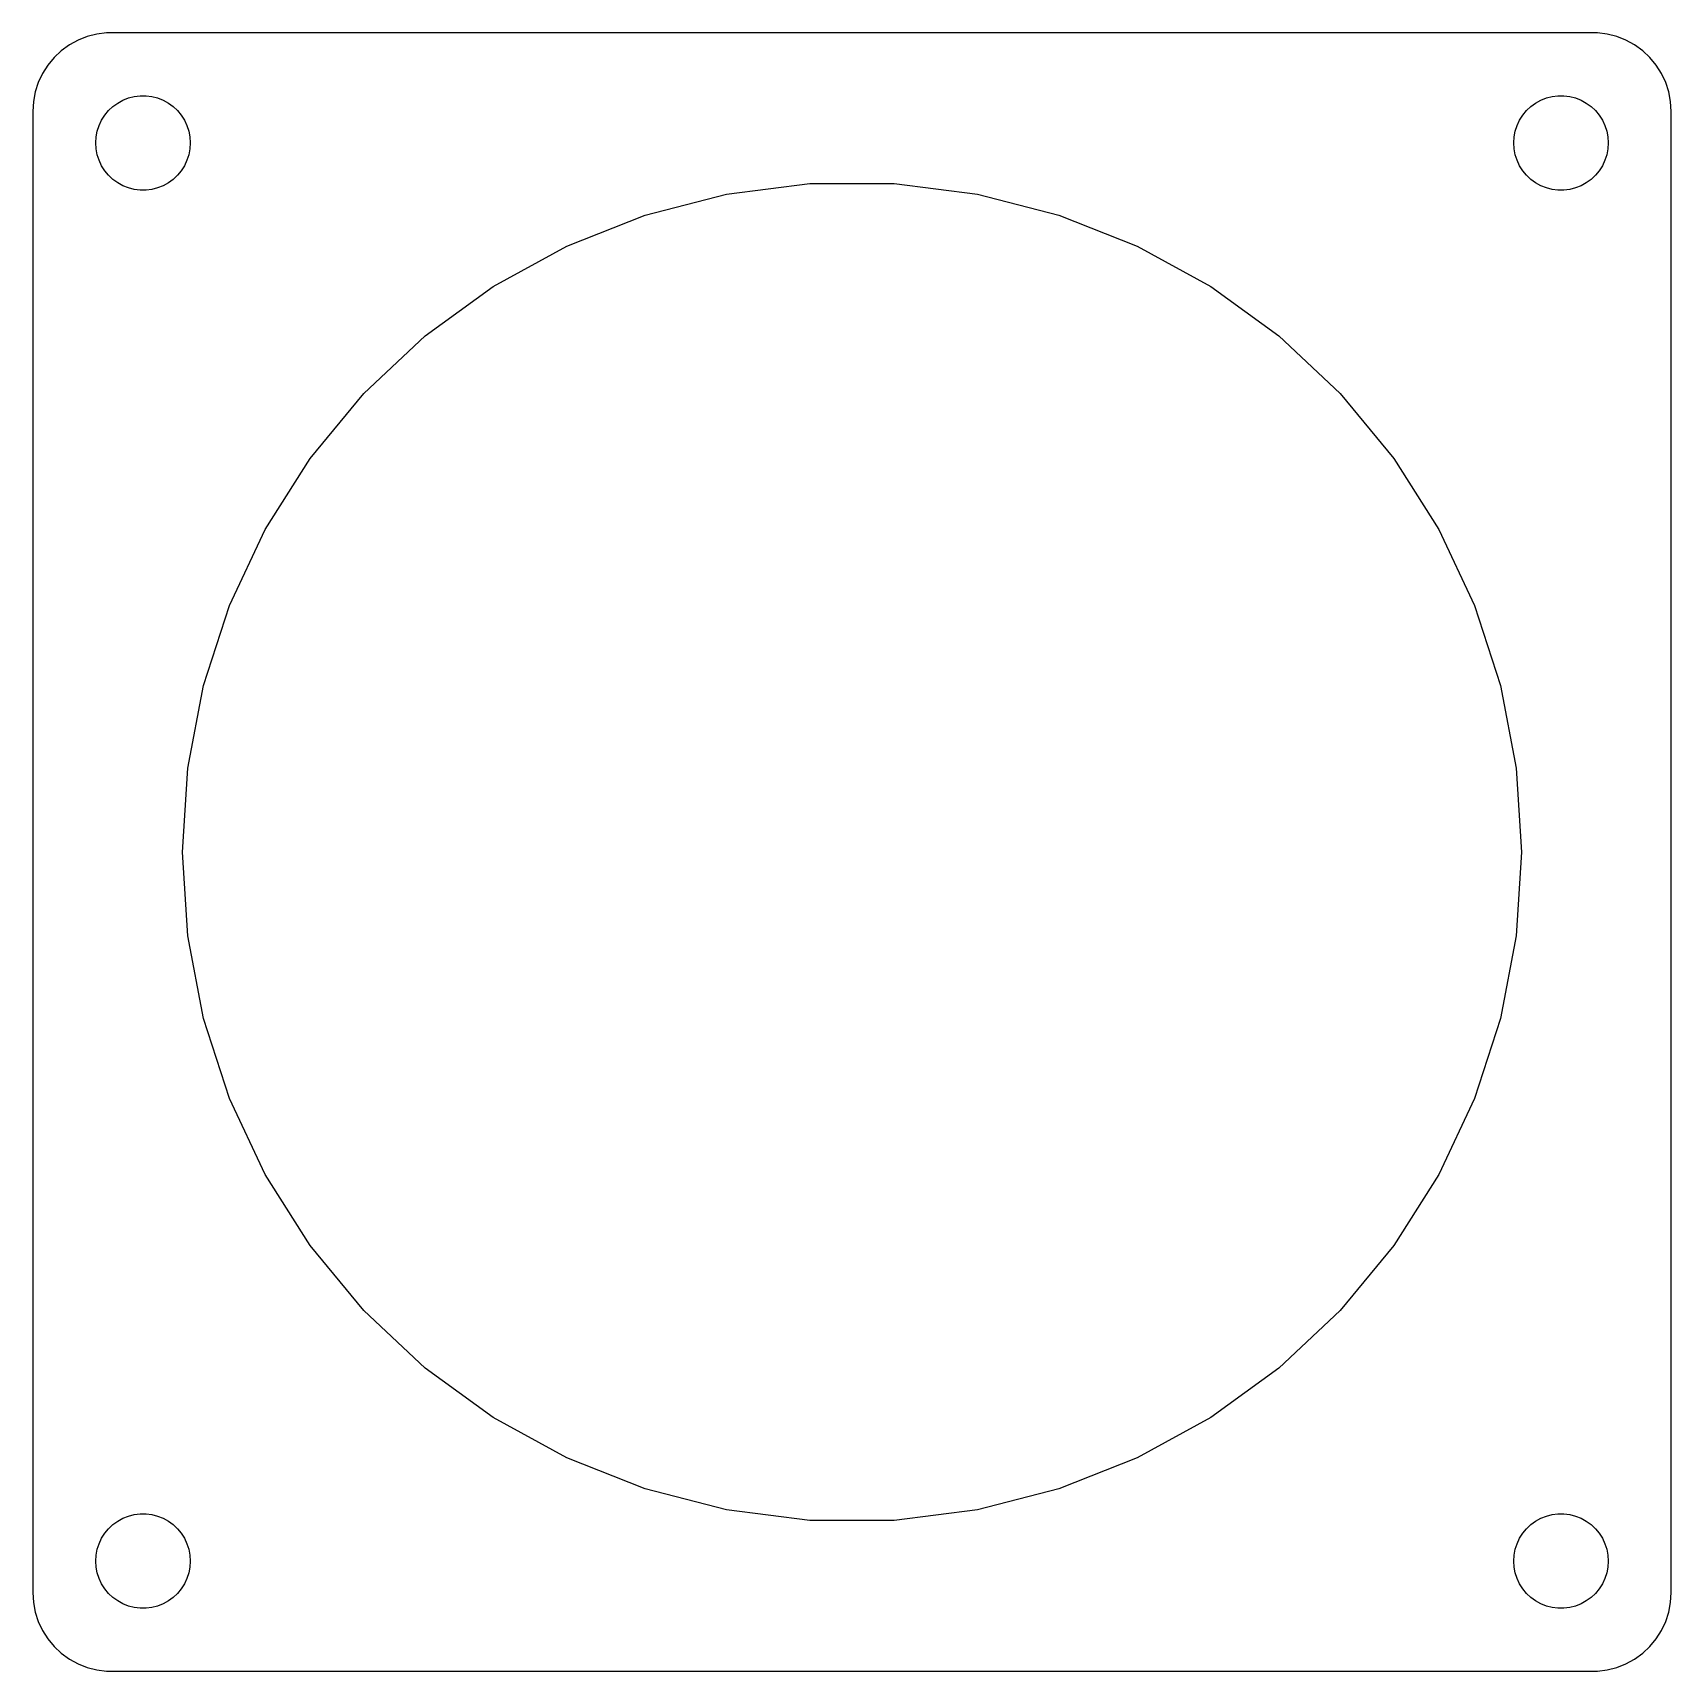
# Model space of a CAD drawing. Header units: metres. Extents: x -52 to 52, y -52 to 52.
import ezdxf

# ---------------------------------------------------------------- set-up
doc = ezdxf.new("R2010")
doc.units = ezdxf.units.M

msp = doc.modelspace()

# ---------------------------------------------------------------- linework, layer by layer
for p, q in [((-49.6791, 51.2216), (-50.1871, 50.8526)), ((-49.1289, 51.5241), (-49.6791, 51.2216)), ((-48.5451, 51.7553), (-49.1289, 51.5241)), ((-47.9369, 51.9114), (-48.5451, 51.7553)), ((-47.3139, 51.9901), (-47.9369, 51.9114)), ((47.3139, 51.9901), (-47.3139, 51.9901)), ((47.9369, 51.9114), (47.3139, 51.9901)), ((48.5451, 51.7553), (47.9369, 51.9114)), ((49.1289, 51.5241), (48.5451, 51.7553)), ((49.6791, 51.2216), (49.1289, 51.5241)), ((50.1871, 50.8526), (49.6791, 51.2216)), ((-51.0451, 49.9389), (-51.3815, 49.4088)), ((-50.6448, 50.4227), (-51.0451, 49.9389)), ((-50.1871, 50.8526), (-50.6448, 50.4227)), ((50.6448, 50.4227), (50.1871, 50.8526)), ((51.0451, 49.9389), (50.6448, 50.4227)), ((51.3815, 49.4088), (51.0451, 49.9389)), ((-51.3815, 49.4088), (-51.6489, 48.8406)), ((51.6489, 48.8406), (51.3815, 49.4088)), ((-51.8429, 48.2434), (-51.9606, 47.6267)), ((-51.6489, 48.8406), (-51.8429, 48.2434)), ((-46.2773, 47.7145), (-45.927, 47.8532)), ((-45.927, 47.8532), (-45.5621, 47.9469)), ((-45.5621, 47.9469), (-45.1884, 47.9941)), ((-45.1884, 47.9941), (-44.8116, 47.9941)), ((-44.8116, 47.9941), (-44.4379, 47.9469)), ((-44.4379, 47.9469), (-44.0729, 47.8532)), ((-44.0729, 47.8532), (-43.7227, 47.7145)), ((43.7227, 47.7145), (44.0729, 47.8532)), ((44.0729, 47.8532), (44.4379, 47.9469)), ((44.4379, 47.9469), (44.8116, 47.9941)), ((44.8116, 47.9941), (45.1884, 47.9941)), ((45.1884, 47.9941), (45.5621, 47.9469)), ((45.5621, 47.9469), (45.927, 47.8532)), ((45.927, 47.8532), (46.2773, 47.7145)), ((51.8429, 48.2434), (51.6489, 48.8406)), ((51.9606, 47.6267), (51.8429, 48.2434)), ((-51.9606, 47.6267), (-52, 47)), ((-52, 47), (-52, -47)), ((-47.427, 46.7634), (-47.1869, 47.0536)), ((-47.1869, 47.0536), (-46.9123, 47.3115)), ((-46.9123, 47.3115), (-46.6075, 47.533)), ((-46.6075, 47.533), (-46.2773, 47.7145)), ((-43.7227, 47.7145), (-43.3925, 47.533)), ((-43.3925, 47.533), (-43.0877, 47.3115)), ((-43.0877, 47.3115), (-42.8131, 47.0536)), ((-42.8131, 47.0536), (-42.5729, 46.7634)), ((42.5729, 46.7634), (42.8131, 47.0536)), ((42.8131, 47.0536), (43.0877, 47.3115)), ((43.0877, 47.3115), (43.3925, 47.533)), ((43.3925, 47.533), (43.7227, 47.7145)), ((46.2773, 47.7145), (46.6075, 47.533)), ((46.6075, 47.533), (46.9123, 47.3115)), ((46.9123, 47.3115), (47.1869, 47.0536)), ((47.1869, 47.0536), (47.427, 46.7634)), ((52, 47), (51.9606, 47.6267)), ((52, -47), (52, 47)), ((-47.9057, 45.7461), (-47.7893, 46.1044)), ((-47.7893, 46.1044), (-47.6289, 46.4453)), ((-47.6289, 46.4453), (-47.427, 46.7634)), ((-42.5729, 46.7634), (-42.3711, 46.4453)), ((-42.3711, 46.4453), (-42.2107, 46.1044)), ((-42.2107, 46.1044), (-42.0942, 45.7461)), ((42.0942, 45.7461), (42.2107, 46.1044)), ((42.2107, 46.1044), (42.3711, 46.4453)), ((42.3711, 46.4453), (42.5729, 46.7634)), ((47.427, 46.7634), (47.6289, 46.4453)), ((47.6289, 46.4453), (47.7893, 46.1044)), ((47.7893, 46.1044), (47.9057, 45.7461)), ((-48, 45), (-47.9763, 45.376)), ((-47.9763, 44.624), (-48, 45)), ((-47.9763, 45.376), (-47.9057, 45.7461)), ((-42.0942, 45.7461), (-42.0237, 45.376)), ((-42.0237, 45.376), (-42, 45)), ((-42, 45), (-42.0237, 44.624)), ((42, 45), (42.0237, 45.376)), ((42.0237, 44.624), (42, 45)), ((42.0237, 45.376), (42.0942, 45.7461)), ((47.9057, 45.7461), (47.9763, 45.376)), ((47.9763, 45.376), (48, 45)), ((48, 45), (47.9763, 44.624)), ((-47.9057, 44.2539), (-47.9763, 44.624)), ((-47.7893, 43.8956), (-47.9057, 44.2539)), ((-47.6289, 43.5547), (-47.7893, 43.8956)), ((-42.2107, 43.8956), (-42.3711, 43.5547)), ((-42.0942, 44.2539), (-42.2107, 43.8956)), ((-42.0237, 44.624), (-42.0942, 44.2539)), ((42.0942, 44.2539), (42.0237, 44.624)), ((42.2107, 43.8956), (42.0942, 44.2539)), ((42.3711, 43.5547), (42.2107, 43.8956)), ((47.7893, 43.8956), (47.6289, 43.5547)), ((47.9057, 44.2539), (47.7893, 43.8956)), ((47.9763, 44.624), (47.9057, 44.2539)), ((-47.427, 43.2366), (-47.6289, 43.5547)), ((-47.1869, 42.9464), (-47.427, 43.2366)), ((-46.9123, 42.6885), (-47.1869, 42.9464)), ((-46.6075, 42.467), (-46.9123, 42.6885)), ((-43.0877, 42.6885), (-43.3925, 42.467)), ((-42.8131, 42.9464), (-43.0877, 42.6885)), ((-42.5729, 43.2366), (-42.8131, 42.9464)), ((-42.3711, 43.5547), (-42.5729, 43.2366)), ((42.5729, 43.2366), (42.3711, 43.5547)), ((42.8131, 42.9464), (42.5729, 43.2366)), ((43.0877, 42.6885), (42.8131, 42.9464)), ((43.3925, 42.467), (43.0877, 42.6885)), ((46.9123, 42.6885), (46.6075, 42.467)), ((47.1869, 42.9464), (46.9123, 42.6885)), ((47.427, 43.2366), (47.1869, 42.9464)), ((47.6289, 43.5547), (47.427, 43.2366)), ((-46.2773, 42.2855), (-46.6075, 42.467)), ((-45.927, 42.1468), (-46.2773, 42.2855)), ((-45.5621, 42.0531), (-45.927, 42.1468)), ((-45.1884, 42.0059), (-45.5621, 42.0531)), ((-44.8116, 42.0059), (-45.1884, 42.0059)), ((-44.4379, 42.0531), (-44.8116, 42.0059)), ((-44.0729, 42.1468), (-44.4379, 42.0531)), ((-43.7227, 42.2855), (-44.0729, 42.1468)), ((-43.3925, 42.467), (-43.7227, 42.2855)), ((-13.1332, 40.4199), (-7.9637, 41.7472)), ((-7.9637, 41.7472), (-2.6686, 42.4161)), ((-2.6686, 42.4161), (2.6686, 42.4161)), ((2.6686, 42.4161), (7.9637, 41.7472)), ((7.9637, 41.7472), (13.1332, 40.4199)), ((43.7227, 42.2855), (43.3925, 42.467)), ((44.0729, 42.1468), (43.7227, 42.2855)), ((44.4379, 42.0531), (44.0729, 42.1468)), ((44.8116, 42.0059), (44.4379, 42.0531)), ((45.1884, 42.0059), (44.8116, 42.0059)), ((45.5621, 42.0531), (45.1884, 42.0059)), ((45.927, 42.1468), (45.5621, 42.0531)), ((46.2773, 42.2855), (45.927, 42.1468)), ((46.6075, 42.467), (46.2773, 42.2855)), ((-18.0956, 38.4551), (-13.1332, 40.4199)), ((13.1332, 40.4199), (18.0956, 38.4551)), ((-22.7726, 35.8839), (-18.0956, 38.4551)), ((18.0956, 38.4551), (22.7726, 35.8839)), ((-27.0905, 32.7468), (-22.7726, 35.8839)), ((22.7726, 35.8839), (27.0905, 32.7468)), ((-30.9812, 29.0932), (-27.0905, 32.7468)), ((27.0905, 32.7468), (30.9812, 29.0932)), ((-34.3832, 24.9809), (-30.9812, 29.0932)), ((30.9812, 29.0932), (34.3832, 24.9809)), ((-37.243, 20.4745), (-34.3832, 24.9809)), ((34.3832, 24.9809), (37.243, 20.4745)), ((-39.5155, 15.6453), (-37.243, 20.4745)), ((37.243, 20.4745), (39.5155, 15.6453)), ((-41.1648, 10.5693), (-39.5155, 15.6453)), ((39.5155, 15.6453), (41.1648, 10.5693)), ((-42.1649, 5.3267), (-41.1648, 10.5693)), ((41.1648, 10.5693), (42.1649, 5.3267)), ((-42.5, 0), (-42.1649, 5.3267)), ((42.1649, 5.3267), (42.5, 0)), ((-42.1649, -5.3267), (-42.5, 0)), ((42.5, 0), (42.1649, -5.3267)), ((-41.1648, -10.5693), (-42.1649, -5.3267)), ((42.1649, -5.3267), (41.1648, -10.5693)), ((-39.5155, -15.6453), (-41.1648, -10.5693)), ((41.1648, -10.5693), (39.5155, -15.6453)), ((-37.243, -20.4745), (-39.5155, -15.6453)), ((39.5155, -15.6453), (37.243, -20.4745)), ((-34.3832, -24.9809), (-37.243, -20.4745)), ((37.243, -20.4745), (34.3832, -24.9809)), ((-30.9812, -29.0932), (-34.3832, -24.9809)), ((34.3832, -24.9809), (30.9812, -29.0932)), ((-27.0905, -32.7468), (-30.9812, -29.0932)), ((30.9812, -29.0932), (27.0905, -32.7468)), ((-22.7726, -35.8839), (-27.0905, -32.7468)), ((27.0905, -32.7468), (22.7726, -35.8839)), ((-18.0956, -38.4551), (-22.7726, -35.8839)), ((22.7726, -35.8839), (18.0956, -38.4551)), ((-13.1332, -40.4199), (-18.0956, -38.4551)), ((18.0956, -38.4551), (13.1332, -40.4199)), ((-7.9637, -41.7472), (-13.1332, -40.4199)), ((13.1332, -40.4199), (7.9637, -41.7472)), ((-46.9123, -42.6885), (-46.6075, -42.467)), ((-46.6075, -42.467), (-46.2773, -42.2855)), ((-46.2773, -42.2855), (-45.927, -42.1468)), ((-45.927, -42.1468), (-45.5621, -42.0531)), ((-45.5621, -42.0531), (-45.1884, -42.0059)), ((-45.1884, -42.0059), (-44.8116, -42.0059)), ((-44.8116, -42.0059), (-44.4379, -42.0531)), ((-44.4379, -42.0531), (-44.0729, -42.1468)), ((-44.0729, -42.1468), (-43.7227, -42.2855)), ((-43.7227, -42.2855), (-43.3925, -42.467)), ((-43.3925, -42.467), (-43.0877, -42.6885)), ((-2.6686, -42.4161), (-7.9637, -41.7472)), ((2.6686, -42.4161), (-2.6686, -42.4161)), ((7.9637, -41.7472), (2.6686, -42.4161)), ((43.0877, -42.6885), (43.3925, -42.467)), ((43.3925, -42.467), (43.7227, -42.2855)), ((43.7227, -42.2855), (44.0729, -42.1468)), ((44.0729, -42.1468), (44.4379, -42.0531)), ((44.4379, -42.0531), (44.8116, -42.0059)), ((44.8116, -42.0059), (45.1884, -42.0059)), ((45.1884, -42.0059), (45.5621, -42.0531)), ((45.5621, -42.0531), (45.927, -42.1468)), ((45.927, -42.1468), (46.2773, -42.2855)), ((46.2773, -42.2855), (46.6075, -42.467)), ((46.6075, -42.467), (46.9123, -42.6885)), ((-47.7893, -43.8956), (-47.6289, -43.5547)), ((-47.6289, -43.5547), (-47.427, -43.2366)), ((-47.427, -43.2366), (-47.1869, -42.9464)), ((-47.1869, -42.9464), (-46.9123, -42.6885)), ((-43.0877, -42.6885), (-42.8131, -42.9464)), ((-42.8131, -42.9464), (-42.5729, -43.2366)), ((-42.5729, -43.2366), (-42.3711, -43.5547)), ((-42.3711, -43.5547), (-42.2107, -43.8956)), ((42.2107, -43.8956), (42.3711, -43.5547)), ((42.3711, -43.5547), (42.5729, -43.2366)), ((42.5729, -43.2366), (42.8131, -42.9464)), ((42.8131, -42.9464), (43.0877, -42.6885)), ((46.9123, -42.6885), (47.1869, -42.9464)), ((47.1869, -42.9464), (47.427, -43.2366)), ((47.427, -43.2366), (47.6289, -43.5547)), ((47.6289, -43.5547), (47.7893, -43.8956)), ((-48, -45), (-47.9763, -44.624)), ((-47.9763, -44.624), (-47.9057, -44.2539)), ((-47.9057, -44.2539), (-47.7893, -43.8956)), ((-42.2107, -43.8956), (-42.0942, -44.2539)), ((-42.0942, -44.2539), (-42.0237, -44.624)), ((-42.0237, -44.624), (-42, -45)), ((42, -45), (42.0237, -44.624)), ((42.0237, -44.624), (42.0942, -44.2539)), ((42.0942, -44.2539), (42.2107, -43.8956)), ((47.7893, -43.8956), (47.9057, -44.2539)), ((47.9057, -44.2539), (47.9763, -44.624)), ((47.9763, -44.624), (48, -45)), ((-47.9763, -45.376), (-48, -45)), ((-47.9057, -45.7461), (-47.9763, -45.376)), ((-47.7893, -46.1044), (-47.9057, -45.7461)), ((-42.0942, -45.7461), (-42.2107, -46.1044)), ((-42.0237, -45.376), (-42.0942, -45.7461)), ((-42, -45), (-42.0237, -45.376)), ((42.0237, -45.376), (42, -45)), ((42.0942, -45.7461), (42.0237, -45.376)), ((42.2107, -46.1044), (42.0942, -45.7461)), ((47.9057, -45.7461), (47.7893, -46.1044)), ((47.9763, -45.376), (47.9057, -45.7461)), ((48, -45), (47.9763, -45.376)), ((-47.6289, -46.4453), (-47.7893, -46.1044)), ((-47.427, -46.7634), (-47.6289, -46.4453)), ((-47.1869, -47.0536), (-47.427, -46.7634)), ((-42.5729, -46.7634), (-42.8131, -47.0536)), ((-42.3711, -46.4453), (-42.5729, -46.7634)), ((-42.2107, -46.1044), (-42.3711, -46.4453)), ((42.3711, -46.4453), (42.2107, -46.1044)), ((42.5729, -46.7634), (42.3711, -46.4453)), ((42.8131, -47.0536), (42.5729, -46.7634)), ((47.427, -46.7634), (47.1869, -47.0536)), ((47.6289, -46.4453), (47.427, -46.7634)), ((47.7893, -46.1044), (47.6289, -46.4453)), ((-52, -47), (-51.9606, -47.6267)), ((-51.9606, -47.6267), (-51.8429, -48.2434)), ((-46.9123, -47.3115), (-47.1869, -47.0536)), ((-46.6075, -47.533), (-46.9123, -47.3115)), ((-46.2773, -47.7145), (-46.6075, -47.533)), ((-45.927, -47.8532), (-46.2773, -47.7145)), ((-43.7227, -47.7145), (-44.0729, -47.8532)), ((-43.3925, -47.533), (-43.7227, -47.7145)), ((-43.0877, -47.3115), (-43.3925, -47.533)), ((-42.8131, -47.0536), (-43.0877, -47.3115)), ((43.0877, -47.3115), (42.8131, -47.0536)), ((43.3925, -47.533), (43.0877, -47.3115)), ((43.7227, -47.7145), (43.3925, -47.533)), ((44.0729, -47.8532), (43.7227, -47.7145)), ((46.2773, -47.7145), (45.927, -47.8532)), ((46.6075, -47.533), (46.2773, -47.7145)), ((46.9123, -47.3115), (46.6075, -47.533)), ((47.1869, -47.0536), (46.9123, -47.3115)), ((51.8429, -48.2434), (51.9606, -47.6267)), ((51.9606, -47.6267), (52, -47)), ((-51.8429, -48.2434), (-51.6489, -48.8406)), ((-51.6489, -48.8406), (-51.3815, -49.4088)), ((-45.5621, -47.9469), (-45.927, -47.8532)), ((-45.1884, -47.9941), (-45.5621, -47.9469)), ((-44.8116, -47.9941), (-45.1884, -47.9941)), ((-44.4379, -47.9469), (-44.8116, -47.9941)), ((-44.0729, -47.8532), (-44.4379, -47.9469)), ((44.4379, -47.9469), (44.0729, -47.8532)), ((44.8116, -47.9941), (44.4379, -47.9469)), ((45.1884, -47.9941), (44.8116, -47.9941)), ((45.5621, -47.9469), (45.1884, -47.9941)), ((45.927, -47.8532), (45.5621, -47.9469)), ((51.3815, -49.4088), (51.6489, -48.8406)), ((51.6489, -48.8406), (51.8429, -48.2434)), ((-51.3815, -49.4088), (-51.0451, -49.9389)), ((51.0451, -49.9389), (51.3815, -49.4088)), ((-51.0451, -49.9389), (-50.6448, -50.4227)), ((-50.6448, -50.4227), (-50.1871, -50.8526)), ((-50.1871, -50.8526), (-49.6791, -51.2216)), ((49.6791, -51.2216), (50.1871, -50.8526)), ((50.1871, -50.8526), (50.6448, -50.4227)), ((50.6448, -50.4227), (51.0451, -49.9389)), ((-49.6791, -51.2216), (-49.1289, -51.5241)), ((-49.1289, -51.5241), (-48.5451, -51.7553)), ((-48.5451, -51.7553), (-47.9369, -51.9114)), ((-47.9369, -51.9114), (-47.3139, -51.9901)), ((-47.3139, -51.9901), (47.3139, -51.9901)), ((47.3139, -51.9901), (47.9369, -51.9114)), ((47.9369, -51.9114), (48.5451, -51.7553)), ((48.5451, -51.7553), (49.1289, -51.5241)), ((49.1289, -51.5241), (49.6791, -51.2216))]:
    msp.add_line(p, q)

doc.saveas('drawing.dxf')
